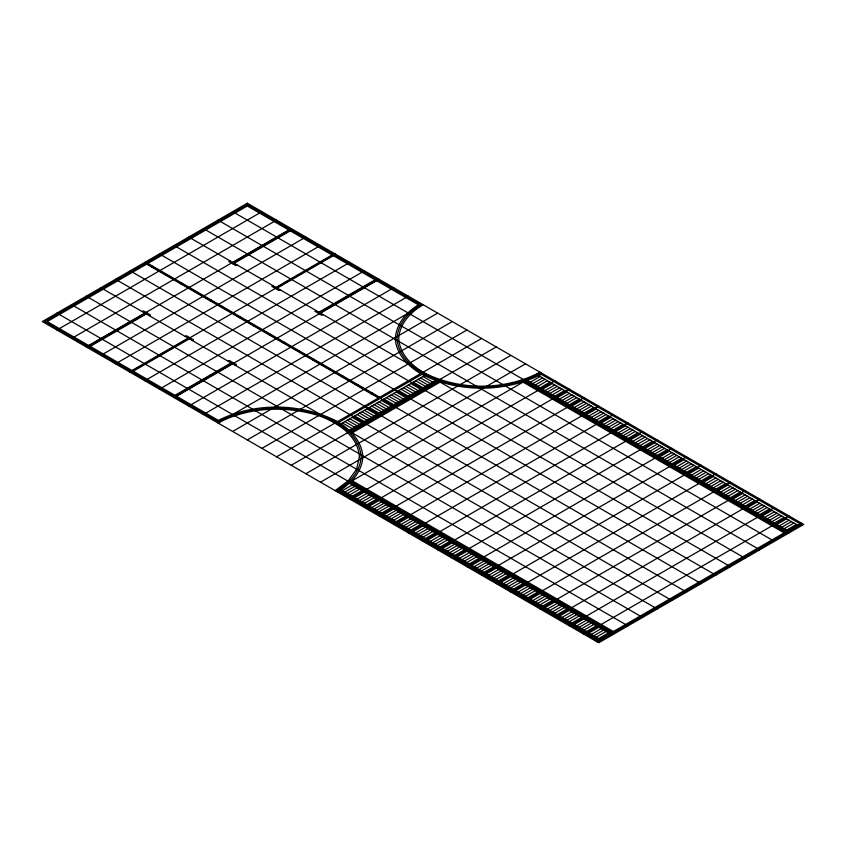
<?xml version="1.0" encoding="UTF-8"?>
<svg xmlns="http://www.w3.org/2000/svg" width="846" height="846" viewBox="0 0 846 846"><rect width="100%" height="100%" fill="white"/><g stroke="black" fill="none" stroke-linecap="round" stroke-linejoin="round"><path stroke-width="1.27" d="M337.586 492.034C350.297 484.187 361.929 472.544 362.86 456.819C361.929 441.083 350.297 429.44 337.586 421.594C301.017 402.823 255.217 402.114 218.331 420.367L47.186 321.554L247.296 206.022L418.442 304.835C406.334 312.185 396.277 323.828 395.294 338.463C396.214 354.188 407.846 365.832 420.557 373.689C458.067 393.009 505.073 393.009 542.582 373.689M336.37 491.336C348.816 483.637 360.216 472.227 361.136 456.819C360.216 441.401 348.816 429.99 336.37 422.291C300.076 403.637 254.614 403.278 218.173 421.689L44.743 321.554L247.296 204.616L420.716 304.74C408.555 312.174 397.948 323.595 397.017 338.463C397.927 353.871 409.327 365.282 421.784 372.98C458.543 391.91 504.597 391.91 541.355 372.98M151.508 266.955L152.724 266.257M56.946 330.014L261.932 211.659M166.154 275.415L167.371 274.707M71.582 338.463L276.579 220.108M180.79 283.865L182.017 283.167M142.17 311.592L143.397 310.884L150.472 314.966L149.245 315.674M230.027 260.864L228.811 261.573L235.886 265.655L237.102 264.957M86.229 346.913L291.214 228.568M88.967 345.686L145.1 313.274M232.957 262.556L289.089 230.154M89.581 346.035L146.929 312.925M232.343 263.614L289.692 230.503M90.194 346.384L146.326 313.982M234.173 263.265L290.305 230.852M195.437 292.325L196.653 291.616M100.864 355.373L305.861 237.017M210.072 300.774L211.299 300.066M115.511 363.822L320.507 245.477M224.719 309.224L225.935 308.526M185.189 336.422L186.406 335.714L193.48 339.806L192.264 340.504M273.036 285.694L271.82 286.403L278.894 290.485L280.111 289.787M131.987 370.516L188.108 338.114M275.965 287.386L332.097 254.984M130.157 372.282L335.143 253.927M133.203 371.225L189.335 338.812M277.192 288.095L333.313 255.693M239.365 317.684L240.581 316.975M144.793 380.732L349.789 262.376M254.001 326.133L255.228 325.435M159.439 389.181L364.436 270.836M268.647 334.593L269.863 333.884M228.198 361.253L229.414 360.544L236.489 364.637L235.273 365.335M316.055 310.535L314.828 311.233L321.903 315.325L323.13 314.617M174.995 395.346L231.127 362.945M318.974 312.227L375.106 279.815M175.608 395.706L232.957 362.596M318.371 313.274L375.719 280.163M176.211 396.055L232.343 363.653M320.2 312.925L376.333 280.523M174.086 397.641L379.071 279.286M283.283 343.042L284.51 342.334M188.721 406.091L393.718 287.746M297.929 351.492L299.146 350.794M203.368 414.551L408.354 296.195M312.576 359.952L313.792 359.243M327.212 368.401L328.438 367.703M232.65 431.449L437.646 313.105M341.858 376.861L343.074 376.153M247.296 439.909L452.282 321.554M356.504 385.311L357.721 384.602M261.932 448.359L466.929 330.014M371.14 393.76L372.367 393.062M276.579 456.819L481.564 338.463M338.643 422.387L421.943 374.302M340.769 423.983L424.703 375.518M349.239 430.36L435.753 380.414M291.214 465.268L496.211 346.913M351.344 431.968L438.535 381.631M352.052 432.962L440.258 382.043M305.861 473.718L510.857 355.373M320.507 482.178L525.493 363.822M342.471 490.627L352.232 484.991M530.379 382.138L540.139 376.502M344.904 492.034L354.664 486.408M532.821 383.545L542.582 377.919M347.346 493.451L357.107 487.814M535.254 384.962L545.014 379.325M349.789 494.857L359.55 489.221M537.696 386.368L547.457 380.732M352.232 496.264L361.993 490.627M540.139 387.775L549.9 382.138M349.789 499.087L554.786 380.732M354.664 497.67L364.436 492.034M542.582 389.181L552.343 383.545M357.107 499.087L366.868 493.451M545.014 390.598L554.786 384.962M359.55 500.494L369.311 494.857M547.457 392.005L557.218 386.368M361.993 501.9L371.754 496.264M549.9 393.411L559.661 387.775M364.436 503.307L374.196 497.67M552.343 394.818L562.104 389.181M366.868 504.724L376.629 499.087M554.786 396.235L564.546 390.598M364.436 507.537L569.421 389.181M369.311 506.13L379.071 500.494M557.218 397.641L566.979 392.005M371.754 507.537L381.514 501.9M559.661 399.048L569.421 393.411M374.196 508.943L383.957 503.307M562.104 400.454L571.864 394.818M376.629 510.35L386.389 504.724M564.546 401.861L574.307 396.235M379.071 511.767L388.832 506.13M566.979 403.278L576.739 397.641M381.514 513.173L391.275 507.537M569.421 404.684L579.182 399.048M379.071 515.986L584.068 397.641M383.957 514.58L393.718 508.943M571.864 406.091L581.625 400.454M386.389 515.986L396.161 510.35M574.307 407.497L584.068 401.861M388.832 517.403L398.593 511.767M576.739 408.914L586.511 403.278M391.275 518.81L401.036 513.173M579.182 410.321L588.943 404.684M393.718 520.216L403.479 514.58M581.625 411.727L591.386 406.091M396.161 521.622L405.921 515.986M584.068 413.134L593.829 407.497M393.718 524.446L598.704 406.091M398.593 523.04L408.354 517.403M586.511 414.551L596.271 408.914M401.036 524.446L410.796 518.81M588.943 415.957L598.704 410.321M403.479 525.852L413.239 520.216M591.386 417.364L601.146 411.727M405.921 527.259L415.682 521.622M593.829 418.77L603.589 413.134M408.354 528.676L418.114 523.04M596.271 420.187L606.032 414.551M410.796 530.082L420.557 524.446M598.704 421.594L608.464 415.957M408.354 532.895L613.35 414.551M413.239 531.489L423 525.852M601.146 423L610.907 417.364M415.682 532.895L425.443 527.259M603.589 424.406L613.35 418.77M418.114 534.302L427.886 528.676M606.032 425.813L615.793 420.187M420.557 535.719L430.318 530.082M608.464 427.23L618.236 421.594M423 537.125L432.761 531.489M610.907 428.636L620.668 423M425.443 538.532L435.204 532.895M613.35 430.043L623.111 424.406M423 541.355L627.996 423M427.886 539.938L437.646 534.302M615.793 431.449L625.554 425.813M430.318 541.355L440.079 535.719M618.236 432.866L627.996 427.23M432.761 542.762L442.521 537.125M620.668 434.273L630.429 428.636M435.204 544.168L444.964 538.532M623.111 435.679L632.871 430.043M437.646 545.575L447.407 539.938M625.554 437.086L635.314 431.449M440.079 546.992L449.839 541.355M627.996 438.503L637.757 432.866M437.646 549.805L642.632 431.449M442.521 548.398L452.282 542.762M630.429 439.909L640.189 434.273M444.964 549.805L454.725 544.168M632.871 441.316L642.632 435.679M447.407 551.211L457.168 545.575M635.314 442.722L645.075 437.086M449.839 552.618L459.611 546.992M637.757 444.139L647.518 438.503M452.282 554.035L462.043 548.398M640.189 445.546L649.961 439.909M454.725 555.441L464.486 549.805M642.632 446.952L652.393 441.316M452.282 558.254L657.279 439.909M457.168 556.848L466.929 551.211M645.075 448.359L654.836 442.722M459.611 558.254L469.371 552.618M647.518 449.765L657.279 444.139M462.043 559.671L471.804 554.035M649.961 451.182L659.721 445.546M464.486 561.078L474.246 555.441M652.393 452.589L662.154 446.952M466.929 562.484L476.689 556.848M654.836 453.995L664.596 448.359M469.371 563.891L479.132 558.254M657.279 455.402L667.039 449.765M466.929 566.714L671.914 448.359M471.804 565.308L481.564 559.671M659.721 456.819L669.482 451.182M474.246 566.714L484.007 561.078M662.154 458.225L671.914 452.589M476.689 568.121L486.45 562.484M664.596 459.632L674.357 453.995M479.132 569.527L488.893 563.891M667.039 461.038L676.8 455.402M481.564 570.944L491.336 565.308M669.482 462.455L679.243 456.819M484.007 572.351L493.768 566.714M671.914 463.862L681.686 458.225M481.564 575.164L686.561 456.819M486.45 573.757L496.211 568.121M674.357 465.268L684.118 459.632M488.893 575.164L498.654 569.527M676.8 466.675L686.561 461.038M491.336 576.57L501.096 570.944M679.243 468.081L689.004 462.455M493.768 577.987L503.529 572.351M681.686 469.498L691.446 463.862M496.211 579.394L505.971 573.757M684.118 470.905L693.879 465.268M498.654 580.8L508.414 575.164M686.561 472.311L696.321 466.675M496.211 583.624L701.207 465.268M501.096 582.207L510.857 576.57M689.004 473.718L698.764 468.081M503.529 583.624L513.289 577.987M691.446 475.135L701.207 469.498M505.971 585.03L515.732 579.394M693.879 476.541L703.639 470.905M508.414 586.437L518.175 580.8M696.321 477.948L706.082 472.311M510.857 587.843L520.618 582.207M698.764 479.354L708.525 473.718M513.289 589.26L523.061 583.624M701.207 480.771L710.968 475.135M510.857 592.073L715.843 473.718M515.732 590.667L525.493 585.03M703.639 482.178L713.411 476.541M518.175 592.073L527.936 586.437M706.082 483.584L715.843 477.948M520.618 593.48L530.379 587.843M708.525 484.991L718.286 479.354M523.061 594.886L532.821 589.26M710.968 486.408L720.729 480.771M525.493 596.303L535.254 590.667M713.411 487.814L723.171 482.178M527.936 597.71L537.696 592.073M715.843 489.221L725.604 483.584M525.493 600.523L730.489 482.178M530.379 599.116L540.139 593.48M718.286 490.627L728.046 484.991M532.821 600.523L542.582 594.886M720.729 492.034L730.489 486.408M535.254 601.94L545.014 596.303M723.171 493.451L732.932 487.814M537.696 603.346L547.457 597.71M725.604 494.857L735.364 489.221M540.139 604.753L549.9 599.116M728.046 496.264L737.807 490.627M542.582 606.159L552.343 600.523M730.489 497.67L740.25 492.034M540.139 608.983L745.136 490.627M545.014 607.576L554.786 601.94M732.932 499.087L742.693 493.451M547.457 608.983L557.218 603.346M735.364 500.494L745.136 494.857M549.9 610.389L559.661 604.753M737.807 501.9L747.568 496.264M552.343 611.795L562.104 606.159M740.25 503.307L750.011 497.67M554.786 613.213L564.546 607.576M742.693 504.724L752.454 499.087M557.218 614.619L566.979 608.983M745.136 506.13L754.896 500.494M554.786 617.432L759.771 499.087M559.661 616.025L569.421 610.389M747.568 507.537L757.329 501.9M562.104 617.432L571.864 611.795M750.011 508.943L759.771 503.307M564.546 618.838L574.307 613.213M752.454 510.35L762.214 504.724M566.979 620.255L576.739 614.619M754.896 511.767L764.657 506.13M569.421 621.662L579.182 616.025M757.329 513.173L767.089 507.537M571.864 623.068L581.625 617.432M759.771 514.58L769.532 508.943M569.421 625.892L774.418 507.537M574.307 624.475L584.068 618.838M762.214 515.986L771.975 510.35M576.739 625.892L586.511 620.255M764.657 517.403L774.418 511.767M579.182 627.298L588.943 621.662M767.089 518.81L776.861 513.173M581.625 628.705L591.386 623.068M769.532 520.216L779.293 514.58M584.068 630.111L593.829 624.475M771.975 521.622L781.736 515.986M586.511 631.528L596.271 625.892M774.418 523.04L784.179 517.403M584.068 634.341L789.054 515.986M588.943 632.935L598.704 627.298M776.861 524.446L786.621 518.81M591.386 634.341L601.146 628.705M779.293 525.852L789.054 520.216M593.829 635.748L603.589 630.111M781.736 527.259L791.496 521.622M596.271 637.154L606.032 631.528M784.179 528.676L793.939 523.04M598.704 638.571L608.464 632.935M786.621 530.082L796.382 524.446M596.271 641.384L801.257 523.04M597.488 642.093L802.484 523.737M541.197 374.302L800.041 523.737M538.437 375.518L797.598 525.144M527.386 380.414L787.838 530.78M232.65 211.659L789.054 532.895M524.605 381.631L785.395 532.197M522.881 382.043L784.179 532.895M218.004 220.108L774.418 541.355M203.368 228.568L759.771 549.805M188.721 237.017L745.136 558.254M423 376.502L432.761 382.138M420.557 377.919L430.318 383.545M418.114 379.325L427.886 384.962M415.682 380.732L425.443 386.368M413.239 382.138L423 387.775M174.086 245.477L730.489 566.714M410.796 383.545L420.557 389.181M408.354 384.962L418.114 390.598M405.921 386.368L415.682 392.005M403.479 387.775L413.239 393.411M401.036 389.181L410.796 394.818M398.593 390.598L408.354 396.235M159.439 253.927L715.843 575.164M396.161 392.005L405.921 397.641M393.718 393.411L403.479 399.048M391.275 394.818L401.036 400.454M388.832 396.235L398.593 401.861M386.389 397.641L396.161 403.278M383.957 399.048L393.718 404.684M147.849 263.434L379.685 397.282M144.793 262.376L701.207 583.624M146.622 264.142L378.458 397.99M381.514 400.454L391.275 406.091M379.071 401.861L388.832 407.497M376.629 403.278L386.389 408.914M374.196 404.684L383.957 410.321M371.754 406.091L381.514 411.727M369.311 407.497L379.071 413.134M130.157 270.836L686.561 592.073M366.868 408.914L376.629 414.551M364.436 410.321L374.196 415.957M361.993 411.727L371.754 417.364M359.55 413.134L369.311 418.77M357.107 414.551L366.868 420.187M354.664 415.957L364.436 421.594M115.511 279.286L671.914 600.523M352.232 417.364L361.993 423M349.789 418.77L359.55 424.406M347.346 420.187L357.107 425.813M344.904 421.594L354.664 427.23M342.471 423L352.232 428.636M100.864 287.746L657.279 608.983M86.229 296.195L642.632 617.432M71.582 304.645L627.996 625.892M352.052 480.665L613.35 631.528M351.344 481.66L612.134 632.226M56.946 313.105L613.35 634.341M349.239 483.267L609.691 633.633M340.769 489.644L599.93 639.269M339.701 490.447L598.704 639.978M338.643 491.24L597.488 640.686M359.402 456.819L356.589 469.192L348.309 480.729L335.143 490.627L540.139 372.282C504.131 390.82 459.008 390.82 423 372.282C410.796 364.742 399.629 353.565 398.741 338.463C399.629 323.362 410.796 312.185 423 304.645L218.004 423C248.534 406.937 285.282 405.551 317.99 415.397C336.74 422.112 357.805 434.844 359.402 456.819M247.296 203.209L42.3 321.554L598.704 642.791L803.7 524.446L247.296 203.209"/></g></svg>
